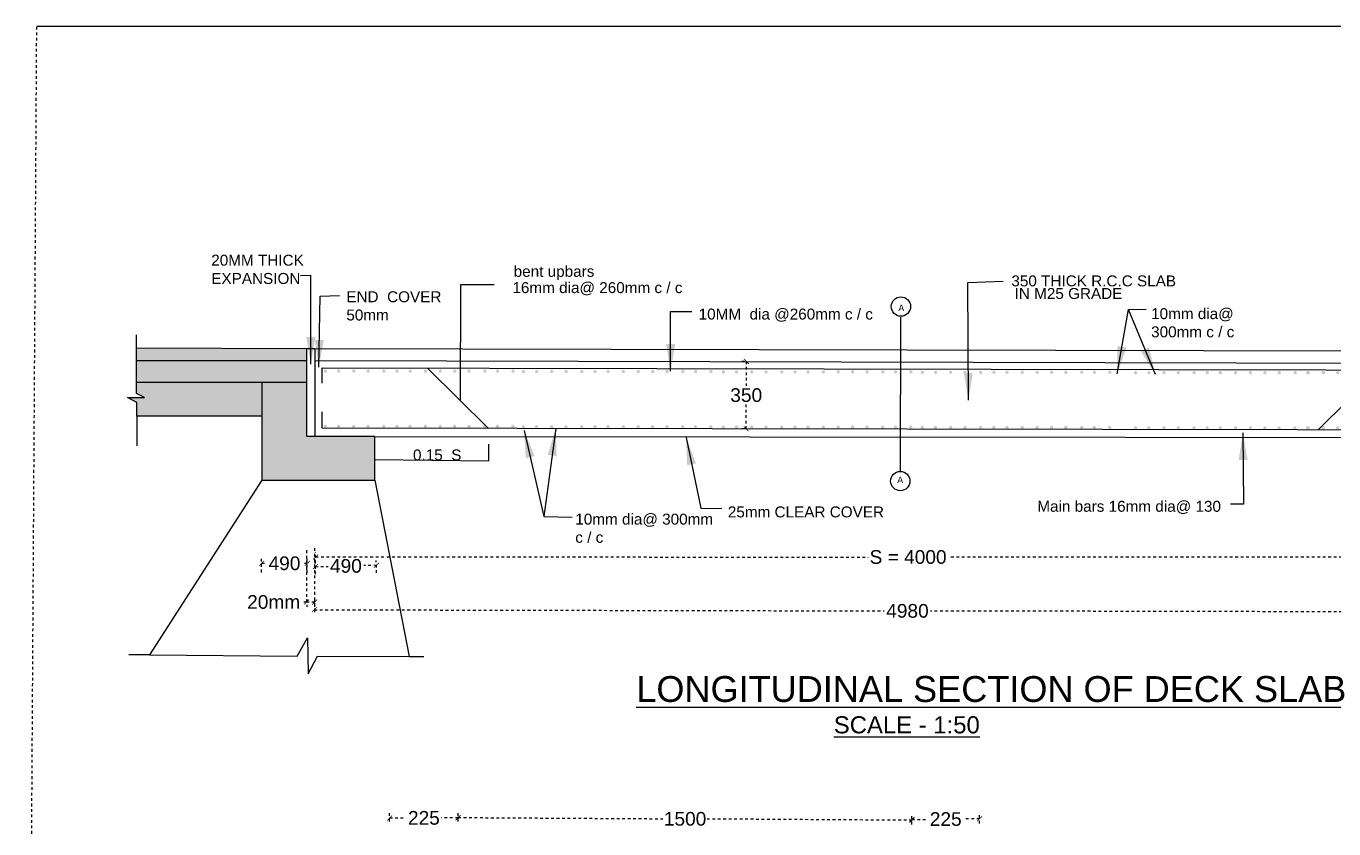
# Model space of a CAD drawing. Header units: inches. Extents: x 19217 to 19317, y 19185 to 19287.
# Drawn here: x 19216.84 to 19264.66, y 19257.55 to 19286.89 of the extents above; entities that cross this region are included whole.
import ezdxf

# ---------------------------------------------------------------- set-up
doc = ezdxf.new("R2010")
doc.units = ezdxf.units.IN
doc.header["$MEASUREMENT"] = 0
doc.linetypes.add('DASHDOT', pattern=[1, 0.5, -0.25, 0, -0.25])
for name, color, linetype in [('DIMENSION', 255, 'Continuous'), ('DRAWING', 7, 'Continuous'), ('HATCH', 7, 'Continuous'), ('TEXT', 255, 'Continuous')]:
    doc.layers.add(name, color=color, linetype=linetype)
doc.layers.get('0').off()
doc.styles.get("Standard").update_dxf_attribs({"font": 'arial.ttf'})
doc.styles.add('TIMES NEW ROMAN', font='times.ttf')
doc.dimstyles.new('dig', dxfattribs={"dimtxt": 0.1875, "dimasz": 0.18, "dimexe": 0.18, "dimexo": 0.0625, "dimgap": 0.09, "dimtad": 0, "dimtih": 1, "dimtoh": 1, "dimdec": 4, "dimzin": 0, "dimdsep": 46, "dimtxsty": 'Standard', "dimblk": 'ARCHTICK', "dimcen": 0.09, "dimadec": 0, "dimazin": 0, "dimtfac": 1, "dimtdec": 4, "dimtofl": 0, "dimtmove": 0, "dimatfit": 3, "dimldrblk": 'ARCHTICK', "dimfxl": 1, "dimtolj": 1, "dimtzin": 0, "dimarcsym": 0})
doc.dimstyles.new('ISO-25', dxfattribs={"dimtxt": 0.636364, "dimasz": 1, "dimexe": 1.25, "dimexo": 0.625, "dimtad": 0, "dimtih": 1, "dimtoh": 1, "dimlfac": 100, "dimtxsty": 'TIMES NEW ROMAN', "dimcen": 2.5, "dimadec": 0, "dimazin": 0, "dimtfac": 1, "dimtmove": 0, "dimatfit": 3, "dimfxl": 1, "dimarcsym": 0})

# ---------------------------------------------------------------- blocks, each defined once
blk = doc.blocks.new('_ArchTick')
at = {"color": 0, "linetype": 'ByBlock', "const_width": 0.15}
blk.add_lwpolyline([(-0.5, -0.5), (0.5, 0.5)], dxfattribs=at)
blk = doc.blocks.new('*D2')
at = {"layer": 'Defpoints', "color": 0, "linetype": 'DASHDOT', "ltscale": 0.02, "transparency": 16777216}
for p in [(19225.453, 19267.256), (19225.451, 19266.859), (19227.121, 19266.852)]:
    blk.add_point(p, dxfattribs=at)
at = {"layer": 'DIMENSION', "color": 0, "linetype": 'DASHDOT', "lineweight": -2, "ltscale": 0.02, "transparency": 16777216}
for p, q in [((19225.451, 19266.922), (19225.454, 19267.436)), ((19227.121, 19266.914), (19227.123, 19267.428)), ((19225.453, 19267.256), (19225.636, 19267.255)), ((19227.122, 19267.248), (19226.939, 19267.249))]:
    blk.add_line(p, q, dxfattribs=at)
at = {"layer": 'DIMENSION', "color": 0, "linetype": 'DASHDOT', "lineweight": -2, "ltscale": 0.02, "transparency": 16777216, "xscale": 0.18, "yscale": 0.18, "zscale": 0.18}
for p, rotation in [((19225.453, 19267.256), 179.743386414824), ((19227.122, 19267.248), 359.743386414824)]:
    blk.add_blockref('_ArchTick', p, dxfattribs=dict(at, rotation=rotation))
at = {"layer": 'DIMENSION', "color": 0, "linetype": 'DASHDOT', "ltscale": 0.02, "transparency": 16777216, "insert": (19226.288, 19267.252), "char_height": 0.5, "attachment_point": 5}
blk.add_mtext('\\A1;490', dxfattribs=at)
blk = doc.blocks.new('*D3')
at = {"layer": 'Defpoints', "color": 0, "linetype": 'DASHDOT', "ltscale": 0.02, "transparency": 16777216}
for p in [(19229.65, 19267.181), (19227.426, 19266.788), (19229.658, 19266.839)]:
    blk.add_point(p, dxfattribs=at)
at = {"layer": 'DIMENSION', "color": 0, "linetype": 'DASHDOT', "lineweight": -2, "ltscale": 0.02, "transparency": 16777216}
for p, q in [((19227.424, 19266.851), (19227.414, 19267.311)), ((19227.418, 19267.131), (19227.882, 19267.142)), ((19229.65, 19267.181), (19229.186, 19267.171)), ((19229.656, 19266.901), (19229.646, 19267.361))]:
    blk.add_line(p, q, dxfattribs=at)
at = {"layer": 'DIMENSION', "color": 0, "linetype": 'DASHDOT', "lineweight": -2, "ltscale": 0.02, "transparency": 16777216, "xscale": 0.18, "yscale": 0.18, "zscale": 0.18}
for p, rotation in [((19227.418, 19267.131), 181.2888814186037), ((19229.65, 19267.181), 1.288881418603754)]:
    blk.add_blockref('_ArchTick', p, dxfattribs=dict(at, rotation=rotation))
at = {"layer": 'DIMENSION', "color": 0, "linetype": 'DASHDOT', "ltscale": 0.02, "transparency": 16777216, "insert": (19228.534, 19267.156), "char_height": 0.5, "attachment_point": 5}
blk.add_mtext('\\A1;490', dxfattribs=at)
blk = doc.blocks.new('*D4')
at = {"layer": 'Defpoints', "color": 0, "linetype": 'DASHDOT', "ltscale": 0.02, "transparency": 16777216}
for p in [(19270.761, 19267.477), (19227.426, 19266.788), (19270.761, 19266.778)]:
    blk.add_point(p, dxfattribs=at)
at = {"layer": 'DIMENSION', "color": 0, "linetype": 'DASHDOT', "lineweight": -2, "ltscale": 0.02, "transparency": 16777216}
for p, q in [((19227.426, 19266.851), (19227.426, 19267.667)), ((19227.426, 19267.487), (19247.628, 19267.483)), ((19270.761, 19267.477), (19250.559, 19267.482)), ((19270.761, 19266.841), (19270.761, 19267.657))]:
    blk.add_line(p, q, dxfattribs=at)
at = {"layer": 'DIMENSION', "color": 0, "linetype": 'DASHDOT', "lineweight": -2, "ltscale": 0.02, "transparency": 16777216, "xscale": 0.18, "yscale": 0.18, "zscale": 0.18}
for p, rotation in [((19227.426, 19267.487), 179.9868483043304), ((19270.761, 19267.477), 359.9868483043304)]:
    blk.add_blockref('_ArchTick', p, dxfattribs=dict(at, rotation=rotation))
at = {"layer": 'DIMENSION', "color": 0, "linetype": 'DASHDOT', "ltscale": 0.02, "transparency": 16777216, "insert": (19249.094, 19267.482), "char_height": 0.5, "attachment_point": 5}
blk.add_mtext('\\A1;S = 4000', dxfattribs=at)
blk = doc.blocks.new('*D5')
at = {"layer": 'Defpoints', "color": 0, "linetype": 'DASHDOT', "ltscale": 0.02, "transparency": 16777216}
for p in [(19227.1, 19266.001), (19227.388, 19266.001), (19227.1, 19265.838)]:
    blk.add_point(p, dxfattribs=at)
at = {"layer": 'DIMENSION', "color": 0, "linetype": 'DASHDOT', "lineweight": -2, "ltscale": 0.02, "transparency": 16777216}
for p, q in [((19227.1, 19265.938), (19227.1, 19265.658)), ((19227.388, 19265.938), (19227.388, 19265.658)), ((19227.1, 19265.838), (19226.92, 19265.838)), ((19227.388, 19265.838), (19227.1, 19265.838))]:
    blk.add_line(p, q, dxfattribs=at)
at = {"layer": 'DIMENSION', "color": 0, "linetype": 'DASHDOT', "lineweight": -2, "ltscale": 0.02, "transparency": 16777216, "xscale": 0.18, "yscale": 0.18, "zscale": 0.18, "rotation": 180}
blk.add_blockref('_ArchTick', (19227.1, 19265.838), dxfattribs=at)
at = {"layer": 'DIMENSION', "color": 0, "linetype": 'DASHDOT', "lineweight": -2, "ltscale": 0.02, "transparency": 16777216, "xscale": 0.18, "yscale": 0.18, "zscale": 0.18}
blk.add_blockref('_ArchTick', (19227.388, 19265.838), dxfattribs=at)
at = {"layer": 'DIMENSION', "color": 0, "linetype": 'DASHDOT', "ltscale": 0.02, "transparency": 16777216, "insert": (19225.893, 19265.838), "char_height": 0.5, "attachment_point": 5}
blk.add_mtext('\\A1;20mm', dxfattribs=at)
blk = doc.blocks.new('*D6')
at = {"layer": 'Defpoints', "color": 0, "linetype": 'DASHDOT', "ltscale": 0.02, "transparency": 16777216}
for p in [(19227.382, 19265.832), (19270.761, 19265.468), (19270.762, 19265.743)]:
    blk.add_point(p, dxfattribs=at)
at = {"layer": 'DIMENSION', "color": 0, "linetype": 'DASHDOT', "lineweight": -2, "ltscale": 0.02, "transparency": 16777216}
for p, q in [((19227.382, 19265.77), (19227.381, 19265.376)), ((19227.381, 19265.556), (19248.225, 19265.514)), ((19270.761, 19265.468), (19249.917, 19265.51)), ((19270.762, 19265.681), (19270.761, 19265.288))]:
    blk.add_line(p, q, dxfattribs=at)
at = {"layer": 'DIMENSION', "color": 0, "linetype": 'DASHDOT', "lineweight": -2, "ltscale": 0.02, "transparency": 16777216, "xscale": 0.18, "yscale": 0.18, "zscale": 0.18}
for p, rotation in [((19227.381, 19265.556), 179.8829323874624), ((19270.761, 19265.468), 359.8829323874625)]:
    blk.add_blockref('_ArchTick', p, dxfattribs=dict(at, rotation=rotation))
at = {"layer": 'DIMENSION', "color": 0, "linetype": 'DASHDOT', "ltscale": 0.02, "transparency": 16777216, "insert": (19249.071, 19265.512), "char_height": 0.5, "attachment_point": 5}
blk.add_mtext('\\A1;4980', dxfattribs=at)
blk = doc.blocks.new('*D17')
at = {"layer": 'Defpoints', "color": 0, "linetype": 'DASHDOT', "ltscale": 0.02, "transparency": 16777216}
for p in [(19243.178, 19274.634), (19243.178, 19274.634), (19243.172, 19272.168)]:
    blk.add_point(p, dxfattribs=at)
at = {"layer": 'DIMENSION', "color": 0, "linetype": 'DASHDOT', "lineweight": -2, "ltscale": 0.02, "transparency": 16777216}
for p, q in [((19243.116, 19274.635), (19242.998, 19274.635)), ((19243.178, 19274.634), (19243.176, 19273.747)), ((19243.172, 19272.168), (19243.174, 19273.056)), ((19243.109, 19272.169), (19242.992, 19272.169))]:
    blk.add_line(p, q, dxfattribs=at)
at = {"layer": 'DIMENSION', "color": 0, "linetype": 'DASHDOT', "lineweight": -2, "ltscale": 0.02, "transparency": 16777216, "xscale": 0.18, "yscale": 0.18, "zscale": 0.18}
for p, rotation in [((19243.178, 19274.634), 89.85330569007657), ((19243.172, 19272.168), 269.8533056900766)]:
    blk.add_blockref('_ArchTick', p, dxfattribs=dict(at, rotation=rotation))
at = {"layer": 'DIMENSION', "color": 0, "linetype": 'DASHDOT', "ltscale": 0.02, "transparency": 16777216, "insert": (19243.175, 19273.401), "char_height": 0.5, "attachment_point": 5}
blk.add_mtext('\\A1;350', dxfattribs=at)
blk = doc.blocks.new('*D25')
at = {"layer": 'Defpoints', "color": 0, "linetype": 'DASHDOT', "ltscale": 0.02, "transparency": 16777216}
for p in [(19232.64, 19257.96), (19232.639, 19257.751), (19249.234, 19257.648)]:
    blk.add_point(p, dxfattribs=at)
at = {"layer": 'DIMENSION', "color": 0, "linetype": 'DASHDOT', "lineweight": -2, "ltscale": 0.02, "transparency": 16777216}
for p, q in [((19232.639, 19257.813), (19232.641, 19258.14)), ((19232.64, 19257.96), (19240.126, 19257.914)), ((19249.235, 19257.857), (19241.75, 19257.904)), ((19249.234, 19257.71), (19249.236, 19258.037))]:
    blk.add_line(p, q, dxfattribs=at)
at = {"layer": 'DIMENSION', "color": 0, "linetype": 'DASHDOT', "lineweight": -2, "ltscale": 0.02, "transparency": 16777216, "xscale": 0.18, "yscale": 0.18, "zscale": 0.18}
for p, rotation in [((19232.64, 19257.96), 179.6447634745419), ((19249.235, 19257.857), 359.6447634745418)]:
    blk.add_blockref('_ArchTick', p, dxfattribs=dict(at, rotation=rotation))
at = {"layer": 'DIMENSION', "color": 0, "linetype": 'DASHDOT', "ltscale": 0.02, "transparency": 16777216, "insert": (19240.938, 19257.909), "char_height": 0.5, "attachment_point": 5}
blk.add_mtext('\\A1;1500', dxfattribs=at)
blk = doc.blocks.new('*D26')
at = {"layer": 'Defpoints', "color": 0, "linetype": 'DASHDOT', "ltscale": 0.02, "transparency": 16777216}
for p in [(19230.134, 19257.943), (19230.134, 19257.754), (19232.639, 19257.755)]:
    blk.add_point(p, dxfattribs=at)
at = {"layer": 'DIMENSION', "color": 0, "linetype": 'DASHDOT', "lineweight": -2, "ltscale": 0.02, "transparency": 16777216}
for p, q in [((19230.134, 19257.816), (19230.134, 19258.123)), ((19230.134, 19257.943), (19230.738, 19257.943)), ((19232.639, 19257.944), (19232.035, 19257.944)), ((19232.639, 19257.818), (19232.639, 19258.124))]:
    blk.add_line(p, q, dxfattribs=at)
at = {"layer": 'DIMENSION', "color": 0, "linetype": 'DASHDOT', "lineweight": -2, "ltscale": 0.02, "transparency": 16777216, "xscale": 0.18, "yscale": 0.18, "zscale": 0.18}
for p, rotation in [((19230.134, 19257.943), 180.0363709757621), ((19232.639, 19257.944), 0.03637097576218551)]:
    blk.add_blockref('_ArchTick', p, dxfattribs=dict(at, rotation=rotation))
at = {"layer": 'DIMENSION', "color": 0, "linetype": 'DASHDOT', "ltscale": 0.02, "transparency": 16777216, "insert": (19231.386, 19257.944), "char_height": 0.5, "attachment_point": 5}
blk.add_mtext('\\A1;225', dxfattribs=at)
blk = doc.blocks.new('*D27')
at = {"layer": 'Defpoints', "color": 0, "linetype": 'DASHDOT', "ltscale": 0.02, "transparency": 16777216}
for p in [(19251.708, 19257.915), (19249.236, 19257.652), (19251.711, 19257.679)]:
    blk.add_point(p, dxfattribs=at)
at = {"layer": 'DIMENSION', "color": 0, "linetype": 'DASHDOT', "lineweight": -2, "ltscale": 0.02, "transparency": 16777216}
for p, q in [((19249.235, 19257.715), (19249.231, 19258.068)), ((19249.233, 19257.888), (19249.822, 19257.894)), ((19251.708, 19257.915), (19251.119, 19257.908)), ((19251.71, 19257.741), (19251.706, 19258.095))]:
    blk.add_line(p, q, dxfattribs=at)
at = {"layer": 'DIMENSION', "color": 0, "linetype": 'DASHDOT', "lineweight": -2, "ltscale": 0.02, "transparency": 16777216, "xscale": 0.18, "yscale": 0.18, "zscale": 0.18}
for p, rotation in [((19249.233, 19257.888), 180.6209941077512), ((19251.708, 19257.915), 0.6209941077512247)]:
    blk.add_blockref('_ArchTick', p, dxfattribs=dict(at, rotation=rotation))
at = {"layer": 'DIMENSION', "color": 0, "linetype": 'DASHDOT', "ltscale": 0.02, "transparency": 16777216, "insert": (19250.471, 19257.901), "char_height": 0.5, "attachment_point": 5}
blk.add_mtext('\\A1;225', dxfattribs=at)

msp = doc.modelspace()

# ---------------------------------------------------------------- hatches: boundary and pattern name
at = {"layer": 'HATCH'}
h = msp.add_hatch(dxfattribs=at)
h.set_pattern_fill('AR-CONC', color=256, scale=0.05)
h.set_pattern_definition([(50, (0, 0), (0.3586300913, -0.0313760675), [0.0375, -0.4125]), (355, (0, 0), (-0.069375667, 0.376096067), [0.03, -0.33]), (100.4514, (0.0299, -0.0026), (0.289254691, 0.344719771), [0.031870095, -0.350571056]), (46.1842, (0, 0.1), (0.533620524, -0.082759507), [0.05625, -0.61875]), (96.6356, (0.04447, 0.0931), (0.467331353, 0.487058935), [0.047805144, -0.5258565]), (351.1842, (0, 0.1), (0.467330973, 0.4870593), [0.045, -0.495]), (21, (0.05, 0.075), (0.298453526, -0.2013094453), [0.0375, -0.4125]), (326, (0.05, 0.075), (0.121657666, 0.3625750225), [0.03, -0.33]), (71.4514, (0.07487, 0.05822), (0.4201113143, 0.1612652484), [0.031870095, -0.350571056]), (37.5, (0, 0), (0.00607992766, 0.1664469269), [0, -0.326, 0, -0.335, 0, -0.33125]), (7.5, (0, 0), (0.1315347687, 0.1972058559), [0, -0.191, 0, -0.3185, 0, -0.12625]), (327.5, (-0.1115, 0), (0.2669112181, -0.0112774359), [0, -0.125, 0, -0.39, 0, -0.5175]), (317.5, (-0.1615, 0), (0.2915930847, 0.0500524912), [0, -0.1625, 0, -0.259, 0, -0.3675])])
h.paths.add_polyline_path([(19227.10202, 19274.65419), (19227.10202, 19275.10796), (19220.87443, 19275.132), (19220.87443, 19274.65419)])
h.paths.add_polyline_path([(19227.10202, 19273.86171), (19227.10202, 19274.65419), (19220.87443, 19274.65419), (19220.87443, 19273.86171)])
h.paths.add_polyline_path([(19225.45662, 19272.63894), (19225.45662, 19273.86171), (19220.87443, 19273.86171), (19220.87443, 19273.45845), (19221.17024, 19273.31072), (19220.55289, 19273.31072), (19220.89372, 19273.1373), (19220.89372, 19272.63894)])
h.paths.add_polyline_path([(19225.45662, 19270.28823), (19229.59192, 19270.28823), (19229.59192, 19271.89261), (19227.10202, 19271.89261), (19227.10202, 19273.86171), (19225.45662, 19273.86171)])
h = msp.add_hatch(color=256, dxfattribs=at)
h.paths.add_polyline_path([(19227.72977, 19274.30716), (19227.72977, 19274.25278, 0.80020228), (19227.85076, 19274.27997, 0.80020228)])
h.paths.add_polyline_path([(19228.33386, 19274.27997, 1), (19228.20676, 19274.27997, 1)])
h.paths.add_polyline_path([(19228.88816, 19274.27997, 1), (19228.76107, 19274.27997, 1)])
h.paths.add_polyline_path([(19229.28486, 19274.27997, 1), (19229.41196, 19274.27997, 1)])
h.paths.add_polyline_path([(19229.9866, 19274.27997, 1), (19229.85951, 19274.27997, 1)])
h.paths.add_polyline_path([(19230.34261, 19274.27997, 1), (19230.46971, 19274.27997, 1)])
h.paths.add_polyline_path([(19230.82064, 19274.27997, 1), (19230.94773, 19274.27997, 1)])
h.paths.add_polyline_path([(19231.38003, 19274.27997, 1), (19231.50712, 19274.27997, 1)])
h.paths.add_polyline_path([(19232.05125, 19274.27997, 1), (19231.92416, 19274.27997, 1)])
h.paths.add_polyline_path([(19232.45304, 19274.27997, 1), (19232.58013, 19274.27997, 1)])
h.paths.add_polyline_path([(19232.98968, 19274.32138, 0.17935194), (19232.97433, 19274.27997, 0.66778381), (19233.08276, 19274.23499)])
h.paths.add_polyline_path([(19232.98968, 19274.32138), (19233.08276, 19274.23499, 0.1991962), (19233.10142, 19274.27997, 0.69584662)])
h.paths.add_polyline_path([(19233.55406, 19274.27997, 1), (19233.68116, 19274.27997, 1)])
h.paths.add_polyline_path([(19234.01683, 19274.27997, 1), (19234.14392, 19274.27997, 1)])
h.paths.add_polyline_path([(19234.58131, 19274.27997, 1), (19234.7084, 19274.27997, 1)])
h = msp.add_hatch(color=256, dxfattribs=at)
h.paths.add_polyline_path([(19234.96907, 19274.29319), (19234.96907, 19274.23881, 0.80020228), (19235.09006, 19274.266, 0.80020228)])
h.paths.add_polyline_path([(19235.57316, 19274.266, 1), (19235.44607, 19274.266, 1)])
h.paths.add_polyline_path([(19236.12746, 19274.266, 1), (19236.00037, 19274.266, 1)])
h.paths.add_polyline_path([(19236.52416, 19274.266, 1), (19236.65126, 19274.266, 1)])
h.paths.add_polyline_path([(19237.22591, 19274.266, 1), (19237.09881, 19274.266, 1)])
h.paths.add_polyline_path([(19237.58191, 19274.266, 1), (19237.70901, 19274.266, 1)])
h.paths.add_polyline_path([(19238.05994, 19274.266, 1), (19238.18703, 19274.266, 1)])
h.paths.add_polyline_path([(19238.61933, 19274.266, 1), (19238.74642, 19274.266, 1)])
h.paths.add_polyline_path([(19239.29055, 19274.266, 1), (19239.16346, 19274.266, 1)])
h.paths.add_polyline_path([(19239.69234, 19274.266, 1), (19239.81943, 19274.266, 1)])
h.paths.add_polyline_path([(19240.22898, 19274.30742, 0.17935194), (19240.21363, 19274.266, 0.66778381), (19240.32206, 19274.22102)])
h.paths.add_polyline_path([(19240.22898, 19274.30742), (19240.32206, 19274.22102, 0.1991962), (19240.34072, 19274.266, 0.69584662)])
h.paths.add_polyline_path([(19240.79336, 19274.266, 1), (19240.92046, 19274.266, 1)])
h.paths.add_polyline_path([(19241.25613, 19274.266, 1), (19241.38323, 19274.266, 1)])
h.paths.add_polyline_path([(19241.82061, 19274.266, 1), (19241.9477, 19274.266, 1)])
h = msp.add_hatch(color=256, dxfattribs=at)
h.paths.add_polyline_path([(19242.2819, 19274.27909), (19242.2819, 19274.22471, 0.80020228), (19242.40288, 19274.2519, 0.80020228)])
h.paths.add_polyline_path([(19242.88598, 19274.2519, 1), (19242.75889, 19274.2519, 1)])
h.paths.add_polyline_path([(19243.44029, 19274.2519, 1), (19243.31319, 19274.2519, 1)])
h.paths.add_polyline_path([(19243.83699, 19274.2519, 1), (19243.96408, 19274.2519, 1)])
h.paths.add_polyline_path([(19244.53873, 19274.2519, 1), (19244.41164, 19274.2519, 1)])
h.paths.add_polyline_path([(19244.89474, 19274.2519, 1), (19245.02183, 19274.2519, 1)])
h.paths.add_polyline_path([(19245.37277, 19274.2519, 1), (19245.49986, 19274.2519, 1)])
h.paths.add_polyline_path([(19245.93215, 19274.2519, 1), (19246.05925, 19274.2519, 1)])
h.paths.add_polyline_path([(19246.60338, 19274.2519, 1), (19246.47629, 19274.2519, 1)])
h.paths.add_polyline_path([(19247.00517, 19274.2519, 1), (19247.13226, 19274.2519, 1)])
h.paths.add_polyline_path([(19247.5418, 19274.29331, 0.17935194), (19247.52645, 19274.2519, 0.66778381), (19247.63489, 19274.20691)])
h.paths.add_polyline_path([(19247.5418, 19274.29331), (19247.63489, 19274.20691, 0.1991962), (19247.65355, 19274.2519, 0.69584662)])
h.paths.add_polyline_path([(19248.10619, 19274.2519, 1), (19248.23328, 19274.2519, 1)])
h.paths.add_polyline_path([(19248.56896, 19274.2519, 1), (19248.69605, 19274.2519, 1)])
h.paths.add_polyline_path([(19249.13343, 19274.2519, 1), (19249.26053, 19274.2519, 1)])
h = msp.add_hatch(color=256, dxfattribs=at)
h.paths.add_polyline_path([(19249.55703, 19274.26505), (19249.55703, 19274.21067, 0.80020228), (19249.67801, 19274.23786, 0.80020228)])
h.paths.add_polyline_path([(19250.16111, 19274.23786, 1), (19250.03402, 19274.23786, 1)])
h.paths.add_polyline_path([(19250.71542, 19274.23786, 1), (19250.58832, 19274.23786, 1)])
h.paths.add_polyline_path([(19251.11212, 19274.23786, 1), (19251.23921, 19274.23786, 1)])
h.paths.add_polyline_path([(19251.81386, 19274.23786, 1), (19251.68676, 19274.23786, 1)])
h.paths.add_polyline_path([(19252.16987, 19274.23786, 1), (19252.29696, 19274.23786, 1)])
h.paths.add_polyline_path([(19252.64789, 19274.23786, 1), (19252.77499, 19274.23786, 1)])
h.paths.add_polyline_path([(19253.20728, 19274.23786, 1), (19253.33438, 19274.23786, 1)])
h.paths.add_polyline_path([(19253.87851, 19274.23786, 1), (19253.75141, 19274.23786, 1)])
h.paths.add_polyline_path([(19254.28029, 19274.23786, 1), (19254.40739, 19274.23786, 1)])
h.paths.add_polyline_path([(19254.81693, 19274.27928, 0.17935194), (19254.80158, 19274.23786, 0.66778381), (19254.91002, 19274.19288)])
h.paths.add_polyline_path([(19254.81693, 19274.27928), (19254.91002, 19274.19288, 0.1991962), (19254.92868, 19274.23786, 0.69584662)])
h.paths.add_polyline_path([(19255.38132, 19274.23786, 1), (19255.50841, 19274.23786, 1)])
h.paths.add_polyline_path([(19255.84408, 19274.23786, 1), (19255.97118, 19274.23786, 1)])
h.paths.add_polyline_path([(19256.40856, 19274.23786, 1), (19256.53565, 19274.23786, 1)])
h = msp.add_hatch(color=256, dxfattribs=at)
h.paths.add_polyline_path([(19257.3586, 19274.25), (19257.3586, 19274.19562, 0.80020228), (19257.47959, 19274.22281, 0.80020228)])
h.paths.add_polyline_path([(19257.96269, 19274.22281, 1), (19257.8356, 19274.22281, 1)])
h.paths.add_polyline_path([(19258.51699, 19274.22281, 1), (19258.3899, 19274.22281, 1)])
h.paths.add_polyline_path([(19258.91369, 19274.22281, 1), (19259.04079, 19274.22281, 1)])
h.paths.add_polyline_path([(19259.61544, 19274.22281, 1), (19259.48834, 19274.22281, 1)])
h.paths.add_polyline_path([(19259.97145, 19274.22281, 1), (19260.09854, 19274.22281, 1)])
h.paths.add_polyline_path([(19260.44947, 19274.22281, 1), (19260.57657, 19274.22281, 1)])
h.paths.add_polyline_path([(19261.00886, 19274.22281, 1), (19261.13595, 19274.22281, 1)])
h.paths.add_polyline_path([(19261.68009, 19274.22281, 1), (19261.55299, 19274.22281, 1)])
h.paths.add_polyline_path([(19262.08187, 19274.22281, 1), (19262.20897, 19274.22281, 1)])
h.paths.add_polyline_path([(19262.61851, 19274.26422, 0.17935194), (19262.60316, 19274.22281, 0.66778381), (19262.71159, 19274.17783)])
h.paths.add_polyline_path([(19262.61851, 19274.26422), (19262.71159, 19274.17783, 0.1991962), (19262.73025, 19274.22281, 0.69584662)])
h.paths.add_polyline_path([(19263.1829, 19274.22281, 1), (19263.30999, 19274.22281, 1)])
h.paths.add_polyline_path([(19263.64566, 19274.22281, 1), (19263.77276, 19274.22281, 1)])
h.paths.add_polyline_path([(19264.21014, 19274.22281, 1), (19264.33723, 19274.22281, 1)])
h = msp.add_hatch(color=256, dxfattribs=at)
h.paths.add_polyline_path([(19263.18912, 19274.25142), (19263.18912, 19274.19704, 0.80020228), (19263.3101, 19274.22423, 0.80020228)])
h.paths.add_polyline_path([(19263.7932, 19274.22423, 1), (19263.66611, 19274.22423, 1)])
h.paths.add_polyline_path([(19264.34751, 19274.22423, 1), (19264.22041, 19274.22423, 1)])
h.paths.add_polyline_path([(19264.74421, 19274.22423, 1), (19264.8713, 19274.22423, 1)])
h.paths.add_polyline_path([(19265.44595, 19274.22423, 1), (19265.31886, 19274.22423, 1)])
h.paths.add_polyline_path([(19265.80196, 19274.22423, 1), (19265.92905, 19274.22423, 1)])
h.paths.add_polyline_path([(19266.27999, 19274.22423, 1), (19266.40708, 19274.22423, 1)])
h.paths.add_polyline_path([(19266.83937, 19274.22423, 1), (19266.96647, 19274.22423, 1)])
h.paths.add_polyline_path([(19267.5106, 19274.22423, 1), (19267.38351, 19274.22423, 1)])
h.paths.add_polyline_path([(19267.91239, 19274.22423, 1), (19268.03948, 19274.22423, 1)])
h.paths.add_polyline_path([(19268.44902, 19274.26564, 0.17935194), (19268.43367, 19274.22423, 0.66778381), (19268.54211, 19274.17924)])
h.paths.add_polyline_path([(19268.44902, 19274.26564), (19268.54211, 19274.17924, 0.1991962), (19268.56077, 19274.22423, 0.69584662)])
h.paths.add_polyline_path([(19269.01341, 19274.22423, 1), (19269.1405, 19274.22423, 1)])
h.paths.add_polyline_path([(19269.47618, 19274.22423, 1), (19269.60327, 19274.22423, 1)])
h.paths.add_polyline_path([(19270.04065, 19274.22423, 1), (19270.16775, 19274.22423, 1)])
h = msp.add_hatch(color=256, dxfattribs=at)
h.paths.add_polyline_path([(19227.72617, 19272.28902), (19227.72617, 19272.23465, 0.80020228), (19227.84715, 19272.26184, 0.80020228)])
h.paths.add_polyline_path([(19228.33025, 19272.26184, 1), (19228.20316, 19272.26184, 1)])
h.paths.add_polyline_path([(19228.88456, 19272.26184, 1), (19228.75746, 19272.26184, 1)])
h.paths.add_polyline_path([(19229.28126, 19272.26184, 1), (19229.40835, 19272.26184, 1)])
h.paths.add_polyline_path([(19229.983, 19272.26184, 1), (19229.8559, 19272.26184, 1)])
h.paths.add_polyline_path([(19230.33901, 19272.26184, 1), (19230.4661, 19272.26184, 1)])
h.paths.add_polyline_path([(19230.81703, 19272.26184, 1), (19230.94413, 19272.26184, 1)])
h.paths.add_polyline_path([(19231.37642, 19272.26184, 1), (19231.50352, 19272.26184, 1)])
h.paths.add_polyline_path([(19232.04765, 19272.26184, 1), (19231.92055, 19272.26184, 1)])
h.paths.add_polyline_path([(19232.44943, 19272.26184, 1), (19232.57653, 19272.26184, 1)])
h.paths.add_polyline_path([(19232.98607, 19272.30325, 0.17935194), (19232.97072, 19272.26184, 0.66778381), (19233.07916, 19272.21685)])
h.paths.add_polyline_path([(19232.98607, 19272.30325), (19233.07916, 19272.21685, 0.1991962), (19233.09782, 19272.26184, 0.69584662)])
h.paths.add_polyline_path([(19233.55046, 19272.26184, 1), (19233.67755, 19272.26184, 1)])
h.paths.add_polyline_path([(19234.01323, 19272.26184, 1), (19234.14032, 19272.26184, 1)])
h.paths.add_polyline_path([(19234.5777, 19272.26184, 1), (19234.70479, 19272.26184, 1)])
h = msp.add_hatch(color=256, dxfattribs=at)
h.paths.add_polyline_path([(19234.96547, 19272.27506), (19234.96547, 19272.22068, 0.80020228), (19235.08645, 19272.24787, 0.80020228)])
h.paths.add_polyline_path([(19235.56955, 19272.24787, 1), (19235.44246, 19272.24787, 1)])
h.paths.add_polyline_path([(19236.12386, 19272.24787, 1), (19235.99676, 19272.24787, 1)])
h.paths.add_polyline_path([(19236.52056, 19272.24787, 1), (19236.64765, 19272.24787, 1)])
h.paths.add_polyline_path([(19237.2223, 19272.24787, 1), (19237.09521, 19272.24787, 1)])
h.paths.add_polyline_path([(19237.57831, 19272.24787, 1), (19237.7054, 19272.24787, 1)])
h.paths.add_polyline_path([(19238.05634, 19272.24787, 1), (19238.18343, 19272.24787, 1)])
h.paths.add_polyline_path([(19238.61572, 19272.24787, 1), (19238.74282, 19272.24787, 1)])
h.paths.add_polyline_path([(19239.28695, 19272.24787, 1), (19239.15985, 19272.24787, 1)])
h.paths.add_polyline_path([(19239.68874, 19272.24787, 1), (19239.81583, 19272.24787, 1)])
h.paths.add_polyline_path([(19240.22537, 19272.28928, 0.17935194), (19240.21002, 19272.24787, 0.66778381), (19240.31846, 19272.20289)])
h.paths.add_polyline_path([(19240.22537, 19272.28928), (19240.31846, 19272.20289, 0.1991962), (19240.33712, 19272.24787, 0.69584662)])
h.paths.add_polyline_path([(19240.78976, 19272.24787, 1), (19240.91685, 19272.24787, 1)])
h.paths.add_polyline_path([(19241.25253, 19272.24787, 1), (19241.37962, 19272.24787, 1)])
h.paths.add_polyline_path([(19241.817, 19272.24787, 1), (19241.9441, 19272.24787, 1)])
h = msp.add_hatch(color=256, dxfattribs=at)
h.paths.add_polyline_path([(19242.27829, 19272.26095), (19242.27829, 19272.20657, 0.80020228), (19242.39928, 19272.23376, 0.80020228)])
h.paths.add_polyline_path([(19242.88238, 19272.23376, 1), (19242.75529, 19272.23376, 1)])
h.paths.add_polyline_path([(19243.43668, 19272.23376, 1), (19243.30959, 19272.23376, 1)])
h.paths.add_polyline_path([(19243.83338, 19272.23376, 1), (19243.96048, 19272.23376, 1)])
h.paths.add_polyline_path([(19244.53513, 19272.23376, 1), (19244.40803, 19272.23376, 1)])
h.paths.add_polyline_path([(19244.89113, 19272.23376, 1), (19245.01823, 19272.23376, 1)])
h.paths.add_polyline_path([(19245.36916, 19272.23376, 1), (19245.49625, 19272.23376, 1)])
h.paths.add_polyline_path([(19245.92855, 19272.23376, 1), (19246.05564, 19272.23376, 1)])
h.paths.add_polyline_path([(19246.59977, 19272.23376, 1), (19246.47268, 19272.23376, 1)])
h.paths.add_polyline_path([(19247.00156, 19272.23376, 1), (19247.12865, 19272.23376, 1)])
h.paths.add_polyline_path([(19247.5382, 19272.27518, 0.17935194), (19247.52285, 19272.23376, 0.66778381), (19247.63128, 19272.18878)])
h.paths.add_polyline_path([(19247.5382, 19272.27518), (19247.63128, 19272.18878, 0.1991962), (19247.64994, 19272.23376, 0.69584662)])
h.paths.add_polyline_path([(19248.10258, 19272.23376, 1), (19248.22968, 19272.23376, 1)])
h.paths.add_polyline_path([(19248.56535, 19272.23376, 1), (19248.69245, 19272.23376, 1)])
h.paths.add_polyline_path([(19249.12983, 19272.23376, 1), (19249.25692, 19272.23376, 1)])
h = msp.add_hatch(color=256, dxfattribs=at)
h.paths.add_polyline_path([(19249.55342, 19272.24692), (19249.55342, 19272.19254, 0.80020228), (19249.6744, 19272.21973, 0.80020228)])
h.paths.add_polyline_path([(19250.15751, 19272.21973, 1), (19250.03041, 19272.21973, 1)])
h.paths.add_polyline_path([(19250.71181, 19272.21973, 1), (19250.58472, 19272.21973, 1)])
h.paths.add_polyline_path([(19251.10851, 19272.21973, 1), (19251.2356, 19272.21973, 1)])
h.paths.add_polyline_path([(19251.81025, 19272.21973, 1), (19251.68316, 19272.21973, 1)])
h.paths.add_polyline_path([(19252.16626, 19272.21973, 1), (19252.29336, 19272.21973, 1)])
h.paths.add_polyline_path([(19252.64429, 19272.21973, 1), (19252.77138, 19272.21973, 1)])
h.paths.add_polyline_path([(19253.20368, 19272.21973, 1), (19253.33077, 19272.21973, 1)])
h.paths.add_polyline_path([(19253.8749, 19272.21973, 1), (19253.74781, 19272.21973, 1)])
h.paths.add_polyline_path([(19254.27669, 19272.21973, 1), (19254.40378, 19272.21973, 1)])
h.paths.add_polyline_path([(19254.81333, 19272.26114, 0.17935194), (19254.79798, 19272.21973, 0.66778381), (19254.90641, 19272.17474)])
h.paths.add_polyline_path([(19254.81333, 19272.26114), (19254.90641, 19272.17474, 0.1991962), (19254.92507, 19272.21973, 0.69584662)])
h.paths.add_polyline_path([(19255.37771, 19272.21973, 1), (19255.50481, 19272.21973, 1)])
h.paths.add_polyline_path([(19255.84048, 19272.21973, 1), (19255.96757, 19272.21973, 1)])
h.paths.add_polyline_path([(19256.40496, 19272.21973, 1), (19256.53205, 19272.21973, 1)])
h = msp.add_hatch(color=256, dxfattribs=at)
h.paths.add_polyline_path([(19257.355, 19272.23187), (19257.355, 19272.17749, 0.80020228), (19257.47598, 19272.20468, 0.80020228)])
h.paths.add_polyline_path([(19257.95909, 19272.20468, 1), (19257.83199, 19272.20468, 1)])
h.paths.add_polyline_path([(19258.51339, 19272.20468, 1), (19258.38629, 19272.20468, 1)])
h.paths.add_polyline_path([(19258.91009, 19272.20468, 1), (19259.03718, 19272.20468, 1)])
h.paths.add_polyline_path([(19259.61183, 19272.20468, 1), (19259.48474, 19272.20468, 1)])
h.paths.add_polyline_path([(19259.96784, 19272.20468, 1), (19260.09493, 19272.20468, 1)])
h.paths.add_polyline_path([(19260.44587, 19272.20468, 1), (19260.57296, 19272.20468, 1)])
h.paths.add_polyline_path([(19261.00526, 19272.20468, 1), (19261.13235, 19272.20468, 1)])
h.paths.add_polyline_path([(19261.67648, 19272.20468, 1), (19261.54939, 19272.20468, 1)])
h.paths.add_polyline_path([(19262.07827, 19272.20468, 1), (19262.20536, 19272.20468, 1)])
h.paths.add_polyline_path([(19262.61491, 19272.24609, 0.17935194), (19262.59956, 19272.20468, 0.66778381), (19262.70799, 19272.15969)])
h.paths.add_polyline_path([(19262.61491, 19272.24609), (19262.70799, 19272.15969, 0.1991962), (19262.72665, 19272.20468, 0.69584662)])
h.paths.add_polyline_path([(19263.17929, 19272.20468, 1), (19263.30638, 19272.20468, 1)])
h.paths.add_polyline_path([(19263.64206, 19272.20468, 1), (19263.76915, 19272.20468, 1)])
h.paths.add_polyline_path([(19264.20653, 19272.20468, 1), (19264.33363, 19272.20468, 1)])
h = msp.add_hatch(color=256, dxfattribs=at)
h.paths.add_polyline_path([(19263.18551, 19272.23328), (19263.18551, 19272.1789, 0.80020228), (19263.3065, 19272.20609, 0.80020228)])
h.paths.add_polyline_path([(19263.7896, 19272.20609, 1), (19263.66251, 19272.20609, 1)])
h.paths.add_polyline_path([(19264.3439, 19272.20609, 1), (19264.21681, 19272.20609, 1)])
h.paths.add_polyline_path([(19264.7406, 19272.20609, 1), (19264.8677, 19272.20609, 1)])
h.paths.add_polyline_path([(19265.44235, 19272.20609, 1), (19265.31525, 19272.20609, 1)])
h.paths.add_polyline_path([(19265.79835, 19272.20609, 1), (19265.92545, 19272.20609, 1)])
h.paths.add_polyline_path([(19266.27638, 19272.20609, 1), (19266.40347, 19272.20609, 1)])
h.paths.add_polyline_path([(19266.83577, 19272.20609, 1), (19266.96286, 19272.20609, 1)])
h.paths.add_polyline_path([(19267.50699, 19272.20609, 1), (19267.3799, 19272.20609, 1)])
h.paths.add_polyline_path([(19267.90878, 19272.20609, 1), (19268.03587, 19272.20609, 1)])
h.paths.add_polyline_path([(19268.44542, 19272.24751, 0.17935194), (19268.43007, 19272.20609, 0.66778381), (19268.5385, 19272.16111)])
h.paths.add_polyline_path([(19268.44542, 19272.24751), (19268.5385, 19272.16111, 0.1991962), (19268.55716, 19272.20609, 0.69584662)])
h.paths.add_polyline_path([(19269.0098, 19272.20609, 1), (19269.1369, 19272.20609, 1)])
h.paths.add_polyline_path([(19269.47257, 19272.20609, 1), (19269.59967, 19272.20609, 1)])
h.paths.add_polyline_path([(19270.03705, 19272.20609, 1), (19270.16414, 19272.20609, 1)])

# ---------------------------------------------------------------- linework, layer by layer
at = {"layer": 'DIMENSION', "ltscale": 0.02}
for points in [[(19257.1549, 19276.53822), (19257.80448, 19276.54076)], [(19261.36165, 19269.41029), (19260.88157, 19269.41191)], [(19235.77006, 19268.96155), (19236.80644, 19268.93953)], [(19241.51026, 19269.2715), (19242.28316, 19269.25551)]]:
    msp.add_lwpolyline(points, dxfattribs=at)
at = {"layer": 'DIMENSION', "linetype": 'DASHDOT', "ltscale": 0.02}
for points in [[(19227.10307, 19265.83005), (19227.10307, 19267.80517)], [(19227.39035, 19267.80592), (19227.39035, 19265.57087)]]:
    msp.add_lwpolyline(points, dxfattribs=at)
at = {"layer": 'DRAWING', "linetype": 'DASHDOT', "ltscale": 0.02}
msp.add_lwpolyline([(19316.52986, 19286.89317), (19316.13812, 19223.94986), (19216.84125, 19224.56786), (19217.22915, 19286.89317)], dxfattribs=at)
at = {"layer": 'DRAWING'}
for points in [[(19217.22915, 19286.89317), (19316.52986, 19286.89317)], [(19232.72761, 19273.19672), (19232.73535, 19277.45127), (19233.95933, 19277.445)], [(19248.81183, 19270.58969), (19248.82424, 19276.25742)], [(19220.89372, 19272.63894), (19220.89372, 19273.1373), (19220.55289, 19273.31072), (19221.17024, 19273.31072), (19220.87443, 19273.45845), (19220.87443, 19275.6073)], [(19220.87443, 19275.132), (19227.10202, 19275.10796)], [(19225.45662, 19270.28823), (19229.59192, 19270.28823), (19229.59192, 19271.89261), (19227.10202, 19271.89261), (19227.10202, 19275.10796), (19227.39325, 19275.10796), (19227.39325, 19271.89261)], [(19227.39325, 19275.10796), (19270.73705, 19275.00832)], [(19227.10202, 19274.65419), (19220.87443, 19274.65419)], [(19227.39325, 19274.67478), (19270.73913, 19274.5638)], [(19229.59192, 19271.89261), (19270.75182, 19271.85025), (19271.04195, 19271.85025), (19271.04195, 19275.00832), (19270.73705, 19275.00832), (19270.75182, 19271.85025)], [(19227.66678, 19273.84489), (19227.66678, 19274.39805), (19270.49181, 19274.31134), (19270.49076, 19273.79451)], [(19233.74831, 19272.18668), (19231.52148, 19274.39024)], [(19264.09507, 19272.12813), (19266.29899, 19274.31983)], [(19227.10202, 19273.86171), (19220.87443, 19273.86171)], [(19225.45662, 19273.87073), (19225.45662, 19270.28823), (19221.34877, 19263.90656), (19226.75417, 19263.85395), (19227.13441, 19264.53381), (19227.15788, 19263.2116), (19227.49118, 19263.86333), (19230.84794, 19263.84668), (19231.38506, 19263.84668)], [(19225.45662, 19272.63894), (19220.89372, 19272.63894)], [(19220.89372, 19272.63894), (19220.89372, 19271.54442)], [(19270.46578, 19272.65481), (19270.46578, 19272.11584), (19227.66526, 19272.19841), (19227.66402, 19272.79071)], [(19229.59192, 19271.04829), (19233.76539, 19271.00593), (19233.75556, 19271.6051)], [(19229.59192, 19270.28823), (19230.84794, 19263.84668)], [(19221.34877, 19263.90656), (19220.59801, 19263.90656)]]:
    msp.add_lwpolyline(points, dxfattribs=at)
for centre in [(19248.83162, 19276.64137), (19248.80891, 19270.26045)]:
    msp.add_circle(centre, 0.35356, dxfattribs=at)

# ---------------------------------------------------------------- texts
at = {"layer": 'TEXT'}
for s, height, p in [('%%ULONGITUDINAL SECTION OF DECK SLAB', 0.945, (19239.15493, 19262.18508)), ('%%USCALE - 1:50', 0.625, (19246.37772, 19261.03615))]:
    msp.add_text(s, height=height, dxfattribs=at).set_placement(p)
at = {"layer": 'TEXT', "attachment_point": 1}
for s, insert, char_height, width in [('20MM THICK\\PEXPANSION', (19223.61048, 19278.53604), 0.4, 4.0025198), ('bent upbars', (19234.6704, 19278.12854), 0.4, 4.0025198), ('16mm dia@ 260mm c / c', (19234.62426, 19277.53336), 0.4, 6.4337872), ('350 THICK R.C.C SLAB', (19252.87061, 19277.7797), 0.4, 6.8538458), ('END  COVER\\P50mm', (19228.55062, 19277.19964), 0.4, 4.0025198), ('IN M25 GRADE', (19252.98948, 19277.31881), 0.4, 4.0025198), ('10MM  dia @260mm c / c', (19241.43451, 19276.56639), 0.4, 6.6257292), ('A', (19248.73705, 19276.70674), 0.23264, 4.0025198), ('10mm dia@ 300mm c / c', (19257.98182, 19276.58289), 0.4, 4.0025198), ('0.15  S', (19230.98836, 19271.41552), 0.4, 4.0025198), ('A', (19248.69724, 19270.42121), 0.23264, 4.0025198), ('25mm CLEAR COVER', (19242.50194, 19269.33268), 0.4, 7.4419727), ('Main bars 16mm dia@ 130', (19253.8199, 19269.53846), 0.4, 10.4944711), ('10mm dia@ 300mm c / c', (19236.92424, 19269.06924), 0.4, 5.0980488)]:
    msp.add_mtext(s, dxfattribs=dict(at, insert=insert, char_height=char_height, width=width))

# ---------------------------------------------------------------- dimensions: what is measured, and where the dimension line sits
at = {"layer": 'DIMENSION', "linetype": 'DASHDOT', "ltscale": 0.02}
for p1, p2, distance, text, picture, middle in [((19243.17196, 19272.1685), (19243.17827, 19274.63437), 0, '350', '*D17', (19243.17512, 19273.40143)), ((19227.42576, 19266.78829), (19270.76097, 19266.77834), 0.69905, 'S = 4000', '*D4', (19249.09353, 19267.48237)), ((19227.12068, 19266.85177), (19225.45098, 19266.85925), -0.39632, '490', '*D2', (19226.28761, 19267.25182)), ((19227.42576, 19266.78829), (19229.6577, 19266.83851), 0.34288, '490', '*D3', (19228.53401, 19267.15619)), ((19227.38759, 19266.0007), (19227.10031, 19266.0007), 0.16281, '20mm', '*D5', (19225.89255, 19265.83789)), ((19227.3817, 19265.83201), (19270.76179, 19265.74337), -0.27571, '4980', '*D6', (19249.07118, 19265.51198)), ((19232.63887, 19257.75547), (19230.13417, 19257.75388), -0.18894, '225', '*D26', (19231.3864, 19257.94362)), ((19249.23395, 19257.6477), (19232.63899, 19257.75059), -0.20975, '1500', '*D25', (19240.93777, 19257.90889)), ((19249.23574, 19257.65202), (19251.71078, 19257.67884), 0.23581, '225', '*D27', (19250.4707, 19257.90123))]:
    dim = msp.add_aligned_dim(p1=p1, p2=p2, distance=distance, text=text, dimstyle='dig', override={"dimtxt": 0.5}, dxfattribs=at)
    dim.commit()
    dim.dimension.update_dxf_attribs({"geometry": picture, "text_midpoint": middle})

# ---------------------------------------------------------------- leaders
at = {"layer": 'DIMENSION', "ltscale": 0.02}
for points in [[(19227.25175, 19274.53099), (19227.2517, 19277.77453), (19226.87517, 19277.77014)], [(19256.74203, 19274.183), (19257.1549, 19276.53822)], [(19258.13658, 19274.15409), (19257.1549, 19276.53822)], [(19236.21107, 19272.18756), (19235.77006, 19268.96155)], [(19235.05342, 19272.11049), (19235.77006, 19268.96155)], [(19240.97329, 19271.85196), (19241.51026, 19269.2715)], [(19261.33671, 19272.02935), (19261.36165, 19269.41029)]]:
    msp.add_leader(points, dimstyle='ISO-25', override={"dimgap": 0.625, "dimtad": 0}, dxfattribs=at)
at = {"layer": 'TEXT'}
msp.add_leader([(19251.30107, 19273.21367), (19251.27999, 19277.52619), (19252.56946, 19277.56631)], dimstyle='ISO-25', override={"dimgap": 0.625, "dimtad": 0}, dxfattribs=at)
at = {"layer": 'TEXT', "ltscale": 0.02}
for points in [[(19227.54233, 19274.41932), (19227.58794, 19277.01882), (19228.30539, 19277.04848)], [(19240.41029, 19274.27778), (19240.41029, 19276.4643), (19241.18856, 19276.4643)]]:
    msp.add_leader(points, dimstyle='ISO-25', override={"dimgap": 0.625, "dimtad": 0}, dxfattribs=at)

doc.saveas('drawing.dxf')
